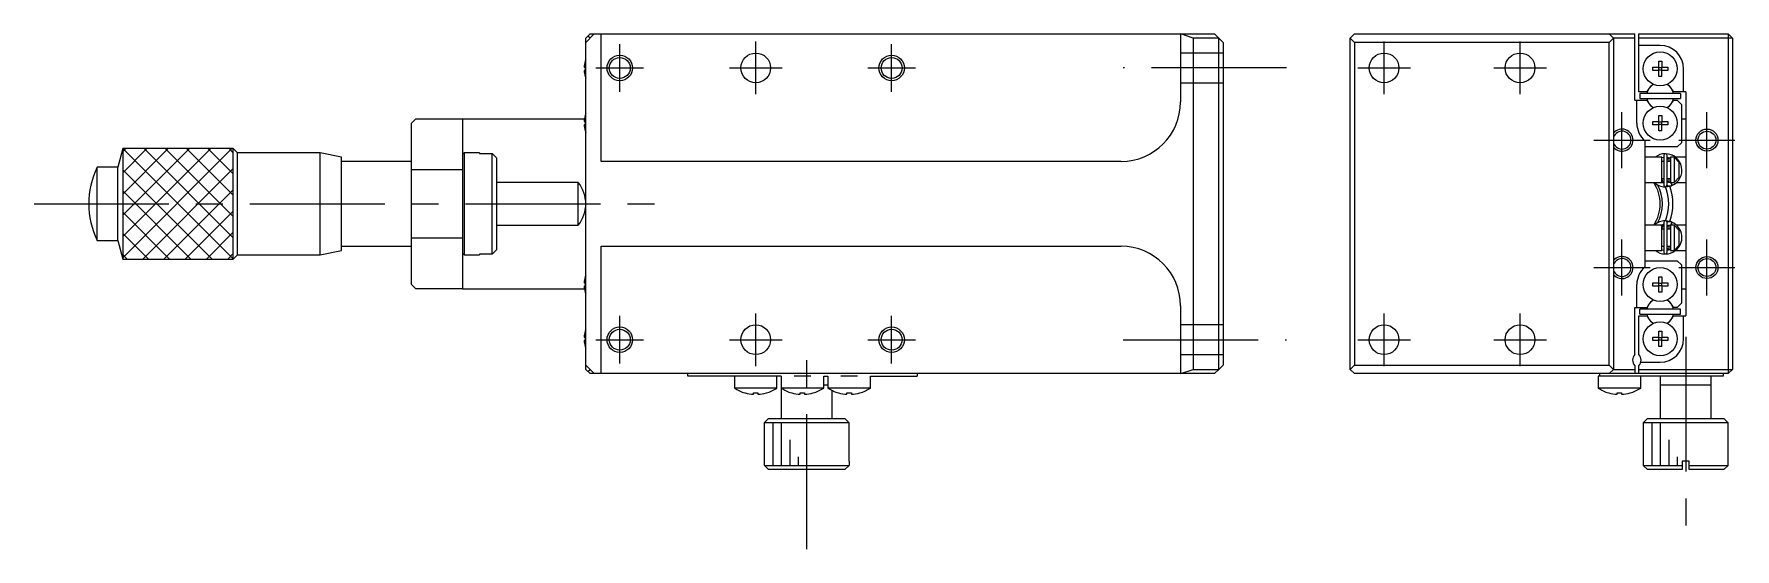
# Model space of a CAD drawing. Extents: x 0 to 401, y -8 to 367.
# Drawn here: x 200.5 to 400.7, y 149.5 to 210.2 of the extents above; entities that cross this region are included whole.
import ezdxf

# ---------------------------------------------------------------- set-up
doc = ezdxf.new("R2010")
doc.units = 0
doc.header["$LTSCALE"] = 0.5
doc.linetypes.add('CENTER', pattern=[50.8, 31.75, -6.35, 6.35, -6.35])
doc.linetypes.add('DASHED', pattern=[19.05, 12.7, -6.35])
for name, color, linetype in [('MSM_CENTER', 1, 'CENTER'), ('MSM_CONTINUOUS', 7, 'CONTINUOUS'), ('MSM_DASHED', 4, 'DASHED'), ('MSM_NARROW', 5, 'CONTINUOUS')]:
    doc.layers.add(name, color=color, linetype=linetype)

msp = doc.modelspace()

# ---------------------------------------------------------------- linework, layer by layer
at = {"layer": 'MSM_CENTER'}
for p, q in [((269.391997, 203.366838), (269.391997, 208.966838)), ((285.391997, 203.066838), (285.391997, 209.266838)), ((301.391997, 203.366838), (301.391997, 208.966838)), ((359.350489, 203.066838), (359.350489, 209.266838)), ((375.350489, 203.066838), (375.350489, 209.266838)), ((266.591997, 206.166838), (272.191997, 206.166838)), ((282.291997, 206.166838), (288.491997, 206.166838)), ((298.591997, 206.166838), (304.191997, 206.166838)), ((347.850489, 206.166838), (328.641993, 206.166838)), ((356.250489, 206.166838), (362.450489, 206.166838)), ((372.250489, 206.166838), (378.450489, 206.166838)), ((387.350489, 194.366838), (387.350489, 200.966838)), ((397.350489, 194.366838), (397.350489, 200.966838)), ((384.050489, 197.666838), (390.650489, 197.666838)), ((394.050489, 197.666838), (400.650489, 197.666838)), ((200.450166, 190.166838), (273.641993, 190.166838)), ((387.350489, 179.366838), (387.350489, 185.966838)), ((397.350489, 179.366838), (397.350489, 185.966838)), ((384.050489, 182.666838), (390.650489, 182.666838)), ((394.050489, 182.666838), (400.650489, 182.666838)), ((269.391997, 171.366838), (269.391997, 176.966838)), ((285.391997, 171.066838), (285.391997, 177.266838)), ((301.391997, 171.366838), (301.391997, 176.966838)), ((359.350489, 171.066838), (359.350489, 177.266838)), ((375.350489, 171.066838), (375.350489, 177.266838)), ((291.391997, 149.516838), (291.391997, 174.516838)), ((394.850489, 174.516838), (394.850489, 149.516838)), ((266.591997, 174.166838), (272.191997, 174.166838)), ((282.291997, 174.166838), (288.491997, 174.166838)), ((298.591997, 174.166838), (304.191997, 174.166838)), ((328.641993, 174.166838), (347.850489, 174.166838)), ((356.250489, 174.166838), (362.450489, 174.166838)), ((372.250489, 174.166838), (378.450489, 174.166838))]:
    msp.add_line(p, q, dxfattribs=at)
at = {"layer": 'MSM_CONTINUOUS'}
for p, q in [((265.891997, 210.166838), (265.391997, 209.666838)), ((266.391997, 210.166838), (265.391997, 209.166838)), ((265.391997, 170.666838), (265.391997, 209.666838)), ((265.891997, 209.666838), (265.641997, 209.916838)), ((265.891997, 210.166838), (339.391997, 210.166838)), ((267.190936, 195.166838), (267.190936, 210.166838)), ((335.391997, 210.166838), (335.391997, 202.166838)), ((336.891997, 209.666838), (335.439891, 210.166838)), ((336.891997, 209.666838), (336.891997, 170.666838)), ((339.891997, 209.666838), (336.891997, 209.666838)), ((339.391997, 210.166838), (339.891997, 209.666838)), ((339.891997, 170.666838), (339.891997, 209.666838)), ((339.891997, 209.666838), (340.391997, 209.166838)), ((340.391997, 209.166838), (340.391997, 171.166838)), ((355.850489, 210.166838), (355.350489, 209.666838)), ((355.350489, 209.666838), (355.850489, 209.166838)), ((355.350489, 170.666838), (355.350489, 209.666838)), ((355.850489, 210.166838), (388.850489, 210.166838)), ((385.850489, 209.166838), (355.850489, 209.166838)), ((355.850489, 209.166838), (355.850489, 171.166838)), ((386.350489, 209.666838), (385.850489, 210.166838)), ((385.850489, 209.166838), (386.350489, 209.666838)), ((385.850489, 171.166838), (385.850489, 209.166838)), ((388.850489, 209.666838), (386.350489, 209.666838)), ((386.350489, 209.666838), (386.350489, 170.666838)), ((388.850489, 202.366838), (388.850489, 210.166838)), ((389.350489, 210.166838), (399.850489, 210.166838)), ((389.350489, 203.366838), (389.350489, 210.166838)), ((400.350489, 209.666838), (389.350489, 209.666838)), ((391.850489, 208.816838), (389.350489, 208.816838)), ((399.850489, 210.166838), (399.850489, 170.166838)), ((399.850489, 210.166838), (400.350489, 209.666838)), ((400.350489, 209.666838), (400.350489, 170.666838)), ((265.202138, 206.246838), (265.322475, 206.246838)), ((265.317853, 206.955454), (265.322475, 206.9532)), ((265.322475, 206.246838), (265.322475, 205.886838)), ((390.964128, 206.246838), (391.670489, 206.246838)), ((390.964128, 205.886838), (390.964128, 206.246838)), ((391.670489, 206.9532), (392.030489, 206.9532)), ((391.670489, 206.246838), (391.670489, 206.9532)), ((391.680862, 206.236466), (391.670489, 206.246838)), ((391.680862, 205.897211), (391.680862, 206.236466)), ((391.680862, 206.236466), (392.020117, 206.236466)), ((392.020117, 206.236466), (392.030489, 206.246838)), ((392.020117, 206.236466), (392.020117, 205.897211)), ((392.030489, 206.9532), (392.030489, 206.246838)), ((392.030489, 206.246838), (392.736851, 206.246838)), ((392.736851, 206.246838), (392.736851, 205.886838)), ((265.322475, 205.886838), (265.202138, 205.886838)), ((265.322475, 205.180477), (265.317853, 205.178222)), ((391.670489, 205.886838), (390.964128, 205.886838)), ((391.680862, 205.897211), (391.670489, 205.886838)), ((391.670489, 205.180477), (391.670489, 205.886838)), ((392.030489, 205.180477), (391.670489, 205.180477)), ((392.020117, 205.897211), (391.680862, 205.897211)), ((392.020117, 205.897211), (392.030489, 205.886838)), ((392.736851, 205.886838), (392.030489, 205.886838)), ((392.030489, 205.180477), (392.030489, 205.886838)), ((394.600489, 203.366838), (394.600489, 206.066838)), ((388.850489, 202.366838), (390.299684, 202.366838)), ((389.100489, 199.666838), (389.100489, 202.366838)), ((390.299684, 203.366838), (389.350489, 203.366838)), ((394.250489, 203.166838), (389.450489, 203.166838)), ((389.450489, 203.166838), (389.450489, 202.566838)), ((389.450489, 202.566838), (394.250489, 202.566838)), ((390.299684, 203.366838), (390.44985, 203.626934)), ((390.44985, 202.106743), (390.299684, 202.366838)), ((393.251129, 203.626934), (393.401295, 203.366838)), ((393.401295, 202.366838), (393.251129, 202.106743)), ((394.850489, 203.366838), (393.401295, 203.366838)), ((393.401295, 202.366838), (393.850489, 202.366838)), ((394.350489, 201.866838), (393.850489, 202.366838)), ((394.250489, 203.166838), (394.250489, 202.566838)), ((394.850489, 203.366838), (394.850489, 176.966838)), ((265.317853, 200.555454), (265.322475, 200.5532)), ((391.670489, 200.5532), (392.030489, 200.5532)), ((391.670489, 199.846838), (391.670489, 200.5532)), ((392.030489, 200.5532), (392.030489, 199.846838)), ((394.350489, 201.866838), (394.350489, 197.366838)), ((245.391997, 200.166838), (244.891997, 199.666838)), ((244.891997, 180.666838), (244.891997, 199.666838)), ((245.391997, 200.166838), (265.23643, 200.166838)), ((250.891997, 200.166838), (250.891997, 180.166836)), ((265.202138, 199.846838), (265.322475, 199.846838)), ((265.322475, 199.486838), (265.202138, 199.486838)), ((265.322475, 198.780477), (265.317853, 198.778222)), ((265.322475, 199.846838), (265.322475, 199.486838)), ((390.964128, 199.846838), (391.670489, 199.846838)), ((390.964128, 199.486838), (390.964128, 199.846838)), ((391.670489, 199.486838), (390.964128, 199.486838)), ((391.680862, 199.836466), (391.670489, 199.846838)), ((391.680862, 199.497211), (391.670489, 199.486838)), ((391.670489, 198.780477), (391.670489, 199.486838)), ((392.030489, 198.780477), (391.670489, 198.780477)), ((391.680862, 199.497211), (391.680862, 199.836466)), ((391.680862, 199.836466), (392.020117, 199.836466)), ((392.020117, 199.497211), (391.680862, 199.497211)), ((392.020117, 199.836466), (392.030489, 199.846838)), ((392.020117, 199.836466), (392.020117, 199.497211)), ((392.020117, 199.497211), (392.030489, 199.486838)), ((392.030489, 199.846838), (392.736851, 199.846838)), ((392.736851, 199.486838), (392.030489, 199.486838)), ((392.030489, 198.780477), (392.030489, 199.486838)), ((392.736851, 199.846838), (392.736851, 199.486838)), ((394.350489, 200.166838), (394.850489, 200.166838)), ((210.89199, 196.666837), (210.302502, 194.466838)), ((223.891991, 196.666837), (210.89199, 196.666837)), ((210.89199, 196.666837), (210.89199, 183.666839)), ((224.391993, 196.166834), (223.891991, 196.666837)), ((223.891991, 183.666839), (223.891991, 196.666837)), ((390.050489, 197.587776), (390.050489, 182.745901)), ((393.850489, 196.866838), (390.050489, 196.866838)), ((393.850489, 196.866838), (394.350489, 197.366838)), ((207.891991, 185.866838), (207.891991, 194.466838)), ((210.302502, 194.466838), (207.891991, 194.466838)), ((210.302502, 185.866838), (210.302502, 194.466838)), ((224.391993, 184.166842), (224.391993, 196.166834)), ((234.141998, 196.166834), (224.391993, 196.166834)), ((234.141998, 184.166842), (234.141998, 196.166834)), ((236.641997, 195.666835), (234.141998, 196.166834)), ((236.641997, 184.666841), (236.641997, 195.666835)), ((244.891997, 195.166838), (236.641997, 195.166838)), ((251.091997, 196.166838), (250.891997, 195.966838)), ((252.891997, 196.166838), (251.091997, 196.166838)), ((251.091997, 196.166838), (251.091997, 184.166838)), ((252.891997, 196.166838), (252.891997, 196.082918)), ((252.891997, 196.082918), (254.391997, 196.082918)), ((254.391997, 184.250759), (254.391997, 196.082918)), ((254.391997, 196.082918), (254.891997, 195.575165)), ((254.891997, 195.575165), (254.891997, 184.758512)), ((328.391997, 195.166838), (267.190936, 195.166838)), ((392.050489, 195.666838), (390.050489, 195.666838)), ((392.050399, 195.616612), (392.256967, 195.657815)), ((392.050489, 192.666838), (392.050489, 195.666838)), ((392.256971, 195.166838), (392.050489, 195.166838)), ((392.256971, 195.869917), (392.256971, 192.369917)), ((392.656971, 192.369917), (392.656971, 195.869917)), ((392.656971, 195.269029), (392.657298, 195.282984)), ((393.050489, 195.166838), (392.656971, 195.166838)), ((392.657063, 195.658119), (393.05067, 195.552623)), ((392.657298, 195.282984), (392.658332, 195.297679)), ((392.658332, 195.297679), (392.660072, 195.312305)), ((392.660072, 195.312305), (392.662513, 195.326828)), ((392.662513, 195.326828), (392.66565, 195.341215)), ((392.66565, 195.341215), (392.669476, 195.355431)), ((392.669476, 195.355431), (392.673983, 195.369445)), ((392.673983, 195.369445), (392.679162, 195.383224)), ((392.679162, 195.383224), (392.685001, 195.396734)), ((392.685001, 195.396734), (392.691489, 195.409945)), ((392.691489, 195.409945), (392.698611, 195.422824)), ((392.698611, 195.422824), (392.706353, 195.435341)), ((392.706353, 195.435341), (392.714697, 195.447466)), ((392.714697, 195.447466), (392.723627, 195.459167)), ((392.723627, 195.459167), (392.733122, 195.470417)), ((392.733122, 195.470417), (392.743162, 195.481187)), ((392.743162, 195.481187), (392.753725, 195.491449)), ((392.753725, 195.491449), (392.764788, 195.501176)), ((392.764788, 195.501176), (392.776324, 195.510343)), ((392.776324, 195.510343), (392.788309, 195.518924)), ((392.788309, 195.518924), (392.800713, 195.526897)), ((392.800713, 195.526897), (392.813507, 195.534238)), ((392.813507, 195.534238), (392.826662, 195.540927)), ((392.826662, 195.540927), (392.840144, 195.546944)), ((392.840144, 195.546944), (392.853921, 195.552271)), ((392.850489, 195.551416), (392.850489, 195.166838)), ((392.853921, 195.552271), (392.867958, 195.556892)), ((392.867958, 195.556892), (392.882218, 195.560792)), ((392.882218, 195.560792), (392.896666, 195.563959)), ((392.896666, 195.563959), (392.911264, 195.566382)), ((392.911264, 195.566382), (392.925972, 195.568053)), ((392.925972, 195.568053), (392.940753, 195.568966)), ((392.940753, 195.568966), (392.955565, 195.569118)), ((392.955565, 195.569118), (392.970369, 195.568506)), ((392.970369, 195.568506), (392.985126, 195.567133)), ((392.985126, 195.567133), (392.999794, 195.565002)), ((392.999794, 195.565002), (393.014335, 195.562119)), ((393.014335, 195.562119), (393.028709, 195.558492)), ((393.028709, 195.558492), (393.042878, 195.554133)), ((393.042878, 195.554133), (393.056804, 195.549053)), ((393.050489, 195.666838), (393.050489, 192.666838)), ((393.550489, 195.666838), (393.050489, 195.666838)), ((393.056804, 195.549053), (393.063994, 195.546109)), ((393.220547, 195.9142), (393.16265, 195.935816)), ((393.226307, 195.910172), (393.229093, 195.909261)), ((393.550489, 192.666838), (393.550489, 195.666838)), ((393.550489, 195.612522), (394.050489, 195.083354)), ((394.850489, 195.666838), (393.641814, 195.666838)), ((394.050489, 195.083354), (394.050489, 193.250323)), ((250.891997, 194.166838), (244.891997, 194.166838)), ((264.514488, 192.666834), (254.891997, 192.666834)), ((264.514488, 187.666842), (264.514488, 192.666834)), ((390.050489, 192.666838), (392.050489, 192.666838)), ((392.027282, 192.629755), (391.916231, 192.666399)), ((392.256949, 192.581733), (392.027282, 192.629755)), ((392.050489, 193.166838), (392.256971, 193.166838)), ((392.482463, 192.171394), (393.166454, 192.304937)), ((392.654326, 192.337935), (392.666397, 192.332315)), ((392.656971, 193.166838), (393.050489, 193.166838)), ((392.657021, 192.96548), (392.656971, 192.970804)), ((392.657641, 192.950758), (392.657021, 192.96548)), ((392.658968, 192.93608), (392.657641, 192.950758)), ((392.661001, 192.921481), (392.658968, 192.93608)), ((392.663736, 192.906993), (392.661001, 192.921481)), ((392.667166, 192.892651), (392.663736, 192.906993)), ((392.666397, 192.332315), (392.698176, 192.31884)), ((392.671287, 192.878489), (392.667166, 192.892651)), ((392.676089, 192.864539), (392.671287, 192.878489)), ((392.681562, 192.850836), (392.676089, 192.864539)), ((392.687697, 192.837412), (392.681562, 192.850836)), ((392.694479, 192.824299), (392.687697, 192.837412)), ((392.701896, 192.811529), (392.694479, 192.824299)), ((392.698176, 192.31884), (392.730571, 192.306976)), ((392.709932, 192.799135), (392.701896, 192.811529)), ((392.718568, 192.787148), (392.709932, 192.799135)), ((392.727788, 192.775597), (392.718568, 192.787148)), ((392.73757, 192.764513), (392.727788, 192.775597)), ((392.730571, 192.306976), (392.763502, 192.29675)), ((392.747893, 192.753924), (392.73757, 192.764513)), ((392.758734, 192.74386), (392.747893, 192.753924)), ((392.770067, 192.734346), (392.758734, 192.74386)), ((392.763502, 192.29675), (392.796889, 192.288188)), ((392.781866, 192.725409), (392.770067, 192.734346)), ((392.794102, 192.717075), (392.781866, 192.725409)), ((392.806748, 192.709367), (392.794102, 192.717075)), ((392.796889, 192.288188), (392.830648, 192.281309)), ((392.81977, 192.702306), (392.806748, 192.709367)), ((392.833137, 192.695914), (392.81977, 192.702306)), ((392.830648, 192.281309), (392.864698, 192.276129)), ((392.846814, 192.690209), (392.833137, 192.695914)), ((392.860767, 192.685209), (392.846814, 192.690209)), ((392.850489, 193.166838), (392.850489, 192.688512)), ((392.874959, 192.680928), (392.860767, 192.685209)), ((392.864698, 192.276129), (392.898956, 192.272661)), ((392.889353, 192.67738), (392.874959, 192.680928)), ((392.903909, 192.674576), (392.889353, 192.67738)), ((392.898956, 192.272661), (392.933337, 192.27091)), ((392.918591, 192.672523), (392.903909, 192.674576)), ((392.933356, 192.671229), (392.918591, 192.672523)), ((392.933337, 192.27091), (392.967758, 192.270883)), ((392.948167, 192.670696), (392.933356, 192.671229)), ((392.962981, 192.670926), (392.948167, 192.670696)), ((392.977761, 192.671919), (392.962981, 192.670926)), ((392.967758, 192.270883), (393.002135, 192.272577)), ((392.992465, 192.67367), (392.977761, 192.671919)), ((393.007054, 192.676173), (392.992465, 192.67367)), ((393.002135, 192.272577), (393.036384, 192.275989)), ((393.02149, 192.679421), (393.007054, 192.676173)), ((393.035734, 192.683403), (393.02149, 192.679421)), ((393.04975, 192.688106), (393.035734, 192.683403)), ((393.036384, 192.275989), (393.070423, 192.281111)), ((393.063994, 192.693725), (393.04975, 192.688106)), ((393.050489, 192.666838), (393.550489, 192.666838)), ((393.07972, 192.699244), (393.064281, 192.692573)), ((393.070423, 192.281111), (393.104167, 192.28793)), ((393.093693, 192.666838), (393.099419, 192.658297)), ((393.099419, 192.658297), (393.10544, 192.648731)), ((393.161201, 192.564368), (393.104017, 192.666897)), ((393.104167, 192.28793), (393.137536, 192.296429)), ((393.10544, 192.648731), (393.111714, 192.638207)), ((393.111714, 192.638207), (393.118199, 192.626798)), ((393.118199, 192.626798), (393.12485, 192.614581)), ((393.12485, 192.614581), (393.131621, 192.601642)), ((393.131621, 192.601642), (393.138466, 192.588069)), ((393.137536, 192.296429), (393.170447, 192.306588)), ((393.138466, 192.588069), (393.145336, 192.573956)), ((393.145336, 192.573956), (393.152186, 192.5594)), ((393.152186, 192.5594), (393.158967, 192.544502)), ((393.158967, 192.544502), (393.165633, 192.529363)), ((393.229356, 192.330632), (393.161201, 192.564368)), ((393.165633, 192.529363), (393.172138, 192.514089)), ((393.170447, 192.306588), (393.20282, 192.318383)), ((393.172138, 192.514089), (393.178437, 192.498784)), ((393.178437, 192.498784), (393.184487, 192.483555)), ((393.184487, 192.483555), (393.190246, 192.468505)), ((393.190246, 192.468505), (393.195675, 192.45374)), ((393.195675, 192.45374), (393.200736, 192.439359)), ((393.200736, 192.439359), (393.205393, 192.425464)), ((393.20282, 192.318383), (393.220547, 192.325633)), ((393.205393, 192.425464), (393.209616, 192.412148)), ((393.209616, 192.412148), (393.213375, 192.399505)), ((393.213375, 192.399505), (393.216644, 192.38762)), ((393.216644, 192.38762), (393.2194, 192.376577)), ((393.2194, 192.376577), (393.221625, 192.366451)), ((393.221303, 192.326049), (393.220547, 192.325633)), ((393.223147, 192.328219), (393.221303, 192.326049)), ((393.221625, 192.366451), (393.223303, 192.357312)), ((393.224374, 192.331773), (393.223147, 192.328219)), ((393.223303, 192.357312), (393.224423, 192.349222)), ((393.22496, 192.336409), (393.224374, 192.331773)), ((393.224423, 192.349222), (393.224977, 192.342239)), ((393.224977, 192.342239), (393.22496, 192.336409)), ((394.050489, 193.250323), (393.550489, 192.721155)), ((393.754345, 192.666838), (393.754465, 192.666838)), ((393.755462, 192.666838), (394.850489, 192.666838)), ((254.891997, 187.666842), (264.514488, 187.666842)), ((392.050489, 187.666838), (390.050489, 187.666838)), ((391.915679, 187.667072), (392.022198, 187.702443)), ((392.022198, 187.702443), (392.25692, 187.75194)), ((392.050489, 184.666838), (392.050489, 187.666838)), ((392.256971, 187.166838), (392.050489, 187.166838)), ((392.256971, 187.96376), (392.256971, 184.46376)), ((393.167543, 188.028316), (392.481282, 188.162299)), ((392.685688, 188.009765), (392.654374, 187.995766)), ((392.656971, 184.46376), (392.656971, 187.96376)), ((392.656971, 187.362873), (392.657298, 187.376828)), ((393.050489, 187.166838), (392.656971, 187.166838)), ((392.657298, 187.376828), (392.658332, 187.391522)), ((392.658332, 187.391522), (392.660072, 187.406149)), ((392.660072, 187.406149), (392.662513, 187.420672)), ((392.662513, 187.420672), (392.66565, 187.435058)), ((392.66565, 187.435058), (392.669476, 187.449275)), ((392.669476, 187.449275), (392.673983, 187.463289)), ((392.673983, 187.463289), (392.679162, 187.477068)), ((392.679162, 187.477068), (392.685001, 187.490578)), ((392.685001, 187.490578), (392.691489, 187.503789)), ((392.717824, 188.022251), (392.685688, 188.009765)), ((392.691489, 187.503789), (392.698611, 187.516668)), ((392.698611, 187.516668), (392.706353, 187.529185)), ((392.706353, 187.529185), (392.714697, 187.541309)), ((392.714697, 187.541309), (392.723627, 187.553011)), ((392.750529, 188.033113), (392.717824, 188.022251)), ((392.723627, 187.553011), (392.733122, 187.564261)), ((392.733122, 187.564261), (392.743162, 187.575031)), ((392.743162, 187.575031), (392.753725, 187.585292)), ((392.783723, 188.042324), (392.750529, 188.033113)), ((392.753725, 187.585292), (392.764788, 187.59502)), ((392.764788, 187.59502), (392.776324, 187.604186)), ((392.776324, 187.604186), (392.788309, 187.612768)), ((392.817326, 188.049863), (392.783723, 188.042324)), ((392.788309, 187.612768), (392.800713, 187.620741)), ((392.800713, 187.620741), (392.813507, 187.628082)), ((392.813507, 187.628082), (392.826662, 187.634771)), ((392.851255, 188.055711), (392.817326, 188.049863)), ((392.826662, 187.634771), (392.840144, 187.640788)), ((392.840144, 187.640788), (392.853921, 187.646115)), ((392.850489, 187.645168), (392.850489, 187.166838)), ((392.885429, 188.059853), (392.851255, 188.055711)), ((392.853921, 187.646115), (392.867958, 187.650736)), ((392.867958, 187.650736), (392.882218, 187.654636)), ((392.882218, 187.654636), (392.896666, 187.657803)), ((392.919763, 188.062282), (392.885429, 188.059853)), ((392.896666, 187.657803), (392.911264, 187.660226)), ((392.911264, 187.660226), (392.925972, 187.661897)), ((392.954174, 188.062989), (392.919763, 188.062282)), ((392.925972, 187.661897), (392.940753, 187.66281)), ((392.940753, 187.66281), (392.955565, 187.662961)), ((392.988579, 188.061974), (392.954174, 188.062989)), ((392.955565, 187.662961), (392.970369, 187.66235)), ((392.970369, 187.66235), (392.985126, 187.660977)), ((392.985126, 187.660977), (392.999794, 187.658846)), ((393.022893, 188.059238), (392.988579, 188.061974)), ((392.999794, 187.658846), (393.014335, 187.655963)), ((393.014335, 187.655963), (393.028709, 187.652336)), ((393.057033, 188.054788), (393.022893, 188.059238)), ((393.028709, 187.652336), (393.042878, 187.647976)), ((393.042878, 187.647976), (393.056804, 187.642897)), ((393.050489, 187.666838), (393.050489, 184.666838)), ((393.550489, 187.666838), (393.050489, 187.666838)), ((393.056804, 187.642897), (393.063994, 187.639952)), ((393.090916, 188.048634), (393.057033, 188.054788)), ((393.066514, 187.640119), (393.08696, 187.631225)), ((393.124459, 188.040791), (393.090916, 188.048634)), ((393.093693, 187.666838), (393.099419, 187.67538)), ((393.099419, 187.67538), (393.10544, 187.684946)), ((393.161201, 187.769309), (393.104017, 187.66678)), ((393.10544, 187.684946), (393.111714, 187.69547)), ((393.111714, 187.69547), (393.118199, 187.706879)), ((393.118199, 187.706879), (393.12485, 187.719095)), ((393.15758, 188.031276), (393.124459, 188.040791)), ((393.12485, 187.719095), (393.131621, 187.732035)), ((393.131621, 187.732035), (393.138466, 187.745608)), ((393.138466, 187.745608), (393.145336, 187.759721)), ((393.145336, 187.759721), (393.152186, 187.774277)), ((393.152186, 187.774277), (393.158967, 187.789175)), ((393.190195, 188.020112), (393.15758, 188.031276)), ((393.158967, 187.789175), (393.165633, 187.804314)), ((393.229356, 188.003045), (393.161201, 187.769309)), ((393.165633, 187.804314), (393.172138, 187.819588)), ((393.172138, 187.819588), (393.178437, 187.834893)), ((393.178437, 187.834893), (393.184487, 187.850122)), ((393.184487, 187.850122), (393.190246, 187.865171)), ((393.220547, 188.008044), (393.190195, 188.020112)), ((393.190246, 187.865171), (393.195675, 187.879937)), ((393.195675, 187.879937), (393.200736, 187.894318)), ((393.200736, 187.894318), (393.205393, 187.908213)), ((393.205393, 187.908213), (393.209616, 187.921529)), ((393.209616, 187.921529), (393.213375, 187.934172)), ((393.213375, 187.934172), (393.216644, 187.946057)), ((393.216644, 187.946057), (393.2194, 187.9571)), ((393.2194, 187.9571), (393.221625, 187.967226)), ((393.229939, 188.0027), (393.220509, 188.006736)), ((393.221303, 188.007628), (393.220547, 188.008044)), ((393.223147, 188.005458), (393.221303, 188.007628)), ((393.221625, 187.967226), (393.223303, 187.976365)), ((393.224374, 188.001904), (393.223147, 188.005458)), ((393.223303, 187.976365), (393.224423, 187.984455)), ((393.22496, 187.997268), (393.224374, 188.001904)), ((393.224423, 187.984455), (393.224977, 187.991438)), ((393.224977, 187.991438), (393.22496, 187.997268)), ((393.550489, 184.666838), (393.550489, 187.666838)), ((393.550489, 187.612522), (394.050489, 187.083354)), ((393.754415, 187.666838), (393.754288, 187.666838)), ((394.850489, 187.666838), (393.755324, 187.666838)), ((394.050489, 187.083354), (394.050489, 185.250323)), ((207.891991, 185.866838), (210.302502, 185.866838)), ((210.302502, 185.866838), (210.89199, 183.666839)), ((234.141998, 184.166842), (236.641997, 184.666841)), ((236.641997, 185.166838), (244.891997, 185.166838)), ((244.891997, 186.166838), (250.891997, 186.166838)), ((250.891997, 184.366838), (251.091997, 184.166838)), ((254.391997, 184.250759), (252.891997, 184.250759)), ((252.891997, 184.250759), (252.891997, 184.166838)), ((254.891997, 184.758512), (254.391997, 184.250759)), ((267.190936, 185.166838), (328.391997, 185.166838)), ((267.190936, 170.166838), (267.190936, 185.166838)), ((390.050489, 184.666838), (392.050489, 184.666838)), ((392.256917, 184.675868), (392.05037, 184.717072)), ((392.050489, 185.166838), (392.256971, 185.166838)), ((392.656971, 185.166838), (393.050489, 185.166838)), ((392.657021, 185.059324), (392.656971, 185.064647)), ((392.657641, 185.044602), (392.657021, 185.059324)), ((393.050603, 184.781027), (392.657031, 184.675554)), ((392.658968, 185.029924), (392.657641, 185.044602)), ((392.661001, 185.015324), (392.658968, 185.029924)), ((392.663736, 185.000837), (392.661001, 185.015324)), ((392.667166, 184.986495), (392.663736, 185.000837)), ((392.671287, 184.972333), (392.667166, 184.986495)), ((392.676089, 184.958383), (392.671287, 184.972333)), ((392.681562, 184.94468), (392.676089, 184.958383)), ((392.687697, 184.931255), (392.681562, 184.94468)), ((392.694479, 184.918142), (392.687697, 184.931255)), ((392.701896, 184.905373), (392.694479, 184.918142)), ((392.709932, 184.892979), (392.701896, 184.905373)), ((392.718568, 184.880991), (392.709932, 184.892979)), ((392.727788, 184.869441), (392.718568, 184.880991)), ((392.73757, 184.858356), (392.727788, 184.869441)), ((392.747893, 184.847768), (392.73757, 184.858356)), ((392.758734, 184.837703), (392.747893, 184.847768)), ((392.770067, 184.82819), (392.758734, 184.837703)), ((392.781866, 184.819253), (392.770067, 184.82819)), ((392.794102, 184.810919), (392.781866, 184.819253)), ((392.806748, 184.80321), (392.794102, 184.810919)), ((392.81977, 184.79615), (392.806748, 184.80321)), ((392.833137, 184.789757), (392.81977, 184.79615)), ((392.846814, 184.784053), (392.833137, 184.789757)), ((392.860767, 184.779053), (392.846814, 184.784053)), ((392.850489, 185.166838), (392.850489, 184.782264)), ((392.874959, 184.774772), (392.860767, 184.779053)), ((392.889353, 184.771224), (392.874959, 184.774772)), ((392.903909, 184.768419), (392.889353, 184.771224)), ((392.918591, 184.766367), (392.903909, 184.768419)), ((392.933356, 184.765072), (392.918591, 184.766367)), ((392.948167, 184.76454), (392.933356, 184.765072)), ((392.962981, 184.76477), (392.948167, 184.76454)), ((392.977761, 184.765763), (392.962981, 184.76477)), ((392.992465, 184.767514), (392.977761, 184.765763)), ((393.007054, 184.770017), (392.992465, 184.767514)), ((393.02149, 184.773265), (393.007054, 184.770017)), ((393.035734, 184.777247), (393.02149, 184.773265)), ((393.04975, 184.78195), (393.035734, 184.777247)), ((393.063994, 184.787568), (393.04975, 184.78195)), ((393.050489, 184.666838), (393.550489, 184.666838)), ((393.165383, 184.398751), (393.220547, 184.419477)), ((393.22466, 184.423832), (393.229093, 184.424415)), ((394.050489, 185.250323), (393.550489, 184.721155)), ((393.640824, 184.666838), (393.641183, 184.666838)), ((393.64123, 184.666838), (393.641356, 184.666838)), ((393.642134, 184.666838), (394.850489, 184.666838)), ((210.89199, 183.666839), (223.891991, 183.666839)), ((223.891991, 183.666839), (224.391993, 184.166842)), ((224.391993, 184.166842), (234.141998, 184.166842)), ((251.091997, 184.166838), (252.891997, 184.166838)), ((390.050489, 183.466838), (393.850489, 183.466838)), ((394.350489, 182.966838), (393.850489, 183.466838)), ((394.350489, 182.966838), (394.350489, 178.466838)), ((244.891997, 180.666838), (245.391997, 180.166838)), ((265.202138, 180.846838), (265.322475, 180.846838)), ((265.322475, 180.486838), (265.202138, 180.486838)), ((265.317853, 181.555454), (265.322475, 181.5532)), ((265.322475, 180.846838), (265.322475, 180.486838)), ((389.100489, 177.966838), (389.100489, 180.666838)), ((390.964128, 180.846838), (391.670489, 180.846838)), ((390.964128, 180.486838), (390.964128, 180.846838)), ((391.670489, 180.486838), (390.964128, 180.486838)), ((391.670489, 181.5532), (392.030489, 181.5532)), ((391.670489, 180.846838), (391.670489, 181.5532)), ((391.680862, 180.836466), (391.670489, 180.846838)), ((391.680862, 180.497211), (391.670489, 180.486838)), ((391.670489, 179.780477), (391.670489, 180.486838)), ((391.680862, 180.497211), (391.680862, 180.836466)), ((391.680862, 180.836466), (392.020117, 180.836466)), ((392.020117, 180.497211), (391.680862, 180.497211)), ((392.020117, 180.836466), (392.030489, 180.846838)), ((392.020117, 180.836466), (392.020117, 180.497211)), ((392.020117, 180.497211), (392.030489, 180.486838)), ((392.030489, 181.5532), (392.030489, 180.846838)), ((392.030489, 180.846838), (392.736851, 180.846838)), ((392.030489, 180.486838), (392.030489, 179.780477)), ((392.736851, 180.486838), (392.030489, 180.486838)), ((392.736851, 180.846838), (392.736851, 180.486838)), ((250.891997, 180.166836), (245.391997, 180.166838)), ((250.891997, 180.166836), (265.236431, 180.166836)), ((265.322475, 179.780477), (265.317853, 179.778222)), ((390.44985, 178.226934), (390.299684, 177.966838)), ((392.030489, 179.780477), (391.670489, 179.780477)), ((393.401295, 177.966838), (393.251129, 178.226934)), ((393.850489, 177.966838), (394.350489, 178.466838)), ((394.350489, 180.166836), (394.850489, 180.166836)), ((335.391997, 178.166838), (335.391997, 170.166838)), ((388.850489, 177.966838), (390.299684, 177.966838)), ((388.850489, 172.428276), (388.850489, 177.966838)), ((389.350489, 172.428276), (389.350489, 176.966838)), ((389.350489, 176.966838), (390.299684, 176.966838)), ((394.250489, 177.766838), (389.450489, 177.766838)), ((389.450489, 177.166838), (389.450489, 177.766838)), ((389.450489, 177.166838), (394.250489, 177.166838)), ((390.299684, 176.966838), (390.44985, 176.706743)), ((393.251129, 176.706743), (393.401295, 176.966838)), ((393.850489, 177.966838), (393.401295, 177.966838)), ((393.401295, 176.966838), (394.850489, 176.966838)), ((394.250489, 177.166838), (394.250489, 177.766838)), ((394.600489, 174.266838), (394.600489, 176.966838)), ((265.202138, 174.446838), (265.322475, 174.446838)), ((265.317853, 175.155454), (265.322475, 175.1532)), ((265.322475, 174.446838), (265.322475, 174.086838)), ((390.964128, 174.446838), (391.670489, 174.446838)), ((390.964128, 174.086838), (390.964128, 174.446838)), ((391.670489, 175.1532), (392.030489, 175.1532)), ((391.670489, 174.446838), (391.670489, 175.1532)), ((391.680862, 174.436466), (391.670489, 174.446838)), ((391.680862, 174.097211), (391.680862, 174.436466)), ((391.680862, 174.436466), (392.020117, 174.436466)), ((392.020117, 174.436466), (392.030489, 174.446838)), ((392.020117, 174.436466), (392.020117, 174.097211)), ((392.030489, 175.1532), (392.030489, 174.446838)), ((392.030489, 174.446838), (392.736851, 174.446838)), ((392.736851, 174.446838), (392.736851, 174.086838)), ((265.322475, 174.086838), (265.202138, 174.086838)), ((265.322475, 173.380477), (265.317853, 173.378222)), ((391.670489, 174.086838), (390.964128, 174.086838)), ((391.680862, 174.097211), (391.670489, 174.086838)), ((391.670489, 173.380477), (391.670489, 174.086838)), ((392.030489, 173.380477), (391.670489, 173.380477)), ((392.020117, 174.097211), (391.680862, 174.097211)), ((392.020117, 174.097211), (392.030489, 174.086838)), ((392.736851, 174.086838), (392.030489, 174.086838)), ((392.030489, 173.380477), (392.030489, 174.086838)), ((265.391997, 171.166838), (266.391997, 170.166838)), ((265.391997, 170.666838), (265.891997, 170.166838)), ((265.641997, 170.416838), (265.891997, 170.666838)), ((335.439891, 170.166838), (336.891997, 170.666838)), ((336.891997, 170.666838), (339.891997, 170.666838)), ((339.891997, 170.666838), (339.391997, 170.166838)), ((340.391997, 171.166838), (339.891997, 170.666838)), ((355.850489, 171.166838), (355.350489, 170.666838)), ((355.350489, 170.666838), (355.850489, 170.166838)), ((355.850489, 171.166838), (385.850489, 171.166838)), ((386.350489, 170.666838), (385.850489, 171.166838)), ((385.850489, 170.166838), (386.350489, 170.666838)), ((386.350489, 170.666838), (388.850489, 170.666838)), ((388.850489, 171.105401), (388.850489, 170.166838)), ((389.350489, 170.166838), (389.350489, 171.105401)), ((389.350489, 170.666838), (400.350489, 170.666838)), ((389.568735, 171.516838), (391.850489, 171.516838)), ((399.850489, 170.166838), (400.350489, 170.666838)), ((339.391997, 170.166838), (265.891997, 170.166838)), ((277.391997, 169.866838), (277.391997, 170.166838)), ((288.391997, 169.866838), (277.391997, 169.866838)), ((282.891997, 169.866838), (282.891997, 168.475181)), ((287.891997, 168.475181), (282.891997, 168.475181)), ((287.891997, 168.475181), (287.891997, 169.866838)), ((288.391997, 169.866838), (288.391997, 164.866838)), ((293.391997, 168.475181), (288.391997, 168.475181)), ((291.871793, 169.866838), (289.912201, 169.866838)), ((293.391997, 168.475181), (293.391997, 169.866838)), ((293.391997, 169.866838), (293.891997, 169.866838)), ((293.391997, 168.866838), (293.891997, 168.866838)), ((293.891997, 169.866838), (293.891997, 168.475181)), ((298.891997, 168.475181), (293.891997, 168.475181)), ((294.391997, 164.866838), (294.391997, 168.18571)), ((297.371793, 169.866838), (295.412201, 169.866838)), ((298.891997, 168.475181), (298.891997, 169.866838)), ((298.891997, 169.866838), (304.391997, 169.866838)), ((304.391997, 170.166838), (304.391997, 169.866838)), ((399.850489, 170.166838), (355.850489, 170.166838)), ((399.250489, 169.866838), (384.550489, 169.866838)), ((384.550489, 169.866838), (384.550489, 168.475181)), ((389.550489, 168.475181), (384.550489, 168.475181)), ((384.750489, 169.866838), (384.750489, 170.166838)), ((389.550489, 168.475181), (389.550489, 169.866838)), ((391.850489, 169.866838), (391.850489, 164.866838)), ((391.850489, 168.866838), (397.850489, 168.866838)), ((397.850489, 164.866838), (397.850489, 169.866838)), ((399.250489, 170.166838), (399.250489, 169.866838)), ((284.130064, 167.897403), (284.133407, 167.904258)), ((285.131997, 167.904258), (285.651997, 167.904258)), ((285.131997, 167.731886), (285.131997, 167.904258)), ((285.651997, 167.904258), (285.651997, 167.731886)), ((286.650586, 167.904258), (286.65393, 167.897403)), ((289.630064, 167.897403), (289.633407, 167.904258)), ((290.631997, 167.904258), (291.151997, 167.904258)), ((290.631997, 167.731886), (290.631997, 167.904258)), ((291.151997, 167.904258), (291.151997, 167.731886)), ((292.150586, 167.904258), (292.15393, 167.897403)), ((295.130064, 167.897403), (295.133407, 167.904258)), ((296.131997, 167.904258), (296.651997, 167.904258)), ((296.131997, 167.731886), (296.131997, 167.904258)), ((296.651997, 167.904258), (296.651997, 167.731886)), ((297.650586, 167.904258), (297.65393, 167.897403)), ((385.788556, 167.897403), (385.7919, 167.904258)), ((386.790489, 167.904258), (387.310489, 167.904258)), ((386.790489, 167.731886), (386.790489, 167.904258)), ((387.310489, 167.904258), (387.310489, 167.731886)), ((388.309079, 167.904258), (388.312422, 167.897403)), ((286.891997, 164.866838), (286.391997, 164.366838)), ((296.391997, 164.366838), (286.391997, 164.366838)), ((286.391997, 164.366838), (286.391997, 159.866838)), ((286.891997, 164.866838), (295.891997, 164.866838)), ((296.391997, 164.366838), (295.891997, 164.866838)), ((296.391997, 159.866838), (296.391997, 164.366838)), ((390.350489, 164.866838), (389.850489, 164.366838)), ((399.850489, 164.366838), (389.850489, 164.366838)), ((389.850489, 164.366838), (389.850489, 159.366838)), ((390.350489, 164.866838), (399.350489, 164.866838)), ((399.850489, 164.366838), (399.350489, 164.866838)), ((399.850489, 159.366838), (399.850489, 164.366838)), ((286.408023, 159.866838), (286.391997, 159.866838)), ((286.408023, 159.366838), (286.408023, 159.866838)), ((286.408023, 159.366838), (296.375971, 159.366838)), ((286.90981, 158.866838), (286.408023, 159.366838)), ((295.874184, 158.866838), (286.90981, 158.866838)), ((296.375971, 159.366838), (295.874184, 158.866838)), ((296.391997, 159.866838), (296.375971, 159.866838)), ((296.375971, 159.866838), (296.375971, 159.366838)), ((389.850489, 159.366838), (394.450489, 159.366838)), ((389.850489, 159.366838), (390.350489, 158.866838)), ((394.450489, 158.866838), (390.350489, 158.866838)), ((395.250489, 159.866838), (394.450489, 159.866838)), ((394.450489, 159.866838), (394.450489, 158.866838)), ((395.250489, 158.866838), (395.250489, 159.866838)), ((395.250489, 159.366838), (399.850489, 159.366838)), ((399.350489, 158.866838), (395.250489, 158.866838)), ((399.350489, 158.866838), (399.850489, 159.366838))]:
    msp.add_line(p, q, dxfattribs=at)
for centre, radius in [((269.391997, 206.166838), 1.2295), ((285.391997, 206.166838), 1.75), ((301.391997, 206.166838), 1.2295), ((359.350489, 206.166838), 1.75), ((375.350489, 206.166838), 1.75), ((391.850489, 206.066838), 2), ((391.850489, 199.666838), 2), ((397.350489, 197.666838), 1.0565), ((391.850489, 180.666838), 2), ((397.350489, 182.666838), 1.0565), ((391.850489, 174.266838), 2), ((269.391997, 174.166838), 1.2295), ((285.391997, 174.166838), 1.75), ((301.391997, 174.166838), 1.2295), ((359.350489, 174.166838), 1.75), ((375.350489, 174.166838), 1.75)]:
    msp.add_circle(centre, radius, dxfattribs=at)
for centre, radius, start, end in [((391.850489, 206.066838), 2.75, 0, 90), ((268.391997, 206.066838), 3.194933, 163.893288, 176.770291), ((268.391997, 206.066838), 3.2, 159.635865, 163.877467), ((268.391997, 206.066838), 3.194933, 183.229709, 196.106712), ((268.391997, 206.066838), 3.2, 196.122533, 200.364135), ((391.850489, 202.866837), 1.5875, 120.433182, 169.10688895), ((391.965394, 202.751934), 1.75, 121.881533, 150), ((391.850489, 202.866837), 1.5875, 10.89309, 59.56681233), ((391.735585, 202.751934), 1.75, 30, 58.118467), ((391.850489, 202.866837), 1.5875, 190.893016, 239.56671758), ((391.850489, 202.866837), 1.5875, 300.433263, 349.10696609), ((268.391997, 199.666838), 3.194933, 163.893288, 176.770291), ((268.391997, 199.666838), 3.2, 159.635865, 163.877467), ((328.391997, 202.166838), 7, 270, 0), ((391.965394, 202.981743), 1.75, 210, 238.118467), ((391.735585, 202.981743), 1.75, 301.881533, 330), ((268.391997, 199.666838), 3.194933, 183.229709, 196.106712), ((268.391997, 199.666838), 3.2, 196.122533, 200.364135), ((387.350489, 197.666838), 1.0565, 198.8226954, 161.1773046), ((391.850489, 199.666838), 2.75, 180, 229.114807), ((216.636991, 190.166836), 9.745001, 153.816202, 206.183785), ((392.455654, 194.12475), 1.943782, 90.705552, 127.486733), ((392.456971, 195.869917), 0.2, 0, 180), ((392.456574, 194.11977), 1.948849, 293.070586, 89.197143), ((261.391992, 190.166836), 3.999997, 321.317827, 38.68219661), ((387.350489, 190.166838), 4.5, 326.251011, 33.748989), ((392.458718, 194.123851), 1.952708, 228.275844, 269.150244), ((387.350489, 190.166838), 4.75, 331.943337, 28.064565), ((387.350489, 190.166838), 5.5, 26.863245, 31.290445), ((392.456971, 192.369917), 0.2, 180, 0), ((387.350489, 190.166838), 6, 25.328568, 27.820553), ((387.350489, 190.166838), 6, 339.750696, 20.244069), ((387.350489, 190.166838), 5.5, 338.635111, 21.364889), ((392.458794, 186.209633), 1.952902, 90.843123, 131.731914), ((387.350489, 190.166838), 5.5, 328.709555, 333.136755), ((392.456971, 187.96376), 0.2, 0, 180), ((387.350489, 190.166838), 6, 332.179447, 334.677849), ((392.456967, 186.213763), 1.948828, 305.527392, 66.941699), ((328.391997, 178.166838), 7, 0, 90), ((392.456341, 186.210934), 1.945793, 232.533808, 269.180643), ((392.456971, 184.46376), 0.2, 180, 0), ((392.455304, 186.219532), 1.95449, 270.807854, 305.46878), ((387.350489, 182.666838), 1.0565, 198.8226954, 161.1773046), ((391.850489, 180.666838), 2.75, 130.885193, 180), ((268.391997, 180.666838), 3.194933, 163.893288, 176.770291), ((268.391997, 180.666838), 3.194933, 183.229709, 196.106712), ((268.391997, 180.666838), 3.2, 159.635865, 163.877467), ((268.391997, 180.666838), 3.2, 196.122533, 200.364135), ((391.850489, 177.466839), 1.5875, 120.433263, 169.10700354), ((391.965394, 177.351934), 1.75, 121.881533, 150), ((391.850489, 177.466839), 1.5875, 10.893016, 59.56675503), ((391.735585, 177.351934), 1.75, 30, 58.118467), ((391.850489, 177.466839), 1.5875, 190.89309, 239.56683217), ((391.965394, 177.581743), 1.75, 210, 238.118467), ((391.850489, 177.466839), 1.5875, 300.433182, 349.1069088), ((391.735585, 177.581743), 1.75, 301.881533, 330), ((268.391997, 174.266838), 3.194933, 163.893288, 176.770291), ((268.391997, 174.266838), 3.2, 159.635865, 163.877467), ((391.850489, 174.266838), 2.75, 270, 0), ((268.391997, 174.266838), 3.194933, 183.229709, 196.106712), ((268.391997, 174.266838), 3.2, 196.122533, 200.364135), ((389.600489, 171.766838), 1, 138.590378, 221.409622), ((388.600489, 171.766838), 1, 318.590378, 41.40964761), ((285.391997, 172.216838), 4.5, 236.251011, 253.714157), ((285.391997, 172.216838), 4.5, 286.285843, 303.748989), ((290.891997, 172.216838), 4.5, 236.251011, 253.714157), ((290.891997, 172.216838), 4.5, 286.285843, 303.748989), ((296.391997, 172.216838), 4.5, 236.251011, 253.714157), ((296.391997, 172.216838), 4.5, 286.285843, 303.748989), ((387.050489, 172.216838), 4.5, 236.251011, 253.714157), ((387.050489, 172.216838), 4.5, 286.285843, 303.748989), ((285.391997, 172.216838), 4.492483, 253.73057, 266.682184), ((285.391997, 172.216838), 4.492483, 273.317816, 286.26943), ((290.891997, 172.216838), 4.492483, 253.73057, 266.682184), ((290.891997, 172.216838), 4.492483, 273.317816, 286.26943), ((296.391997, 172.216838), 4.492483, 253.73057, 266.682184), ((296.391997, 172.216838), 4.492483, 273.317816, 286.26943), ((387.050489, 172.216838), 4.492483, 253.73057, 266.682184), ((387.050489, 172.216838), 4.492483, 273.317816, 286.26943)]:
    msp.add_arc(centre, radius, start, end, dxfattribs=at)
at = {"layer": 'MSM_DASHED'}
for p, q in [((340.391997, 207.916838), (335.391997, 207.916838)), ((335.391997, 204.416838), (340.391997, 204.416838)), ((340.391997, 175.916838), (335.391997, 175.916838)), ((335.391997, 172.416838), (340.391997, 172.416838))]:
    msp.add_line(p, q, dxfattribs=at)
at = {"layer": 'MSM_NARROW'}
for p, q in [((210.89199, 196.312643), (211.246184, 196.666837)), ((210.89199, 193.812643), (213.746184, 196.666837)), ((210.89199, 191.312643), (216.246184, 196.666837)), ((210.89199, 188.812643), (218.746184, 196.666837)), ((210.89199, 186.312643), (221.246184, 196.666837)), ((210.89199, 183.812643), (223.746184, 196.666837)), ((210.905281, 196.666837), (223.891991, 183.680127)), ((213.405281, 196.666837), (223.891991, 186.180127)), ((215.905281, 196.666837), (223.891991, 188.680127)), ((218.405281, 196.666837), (223.891991, 191.180127)), ((220.905281, 196.666837), (223.891991, 193.680127)), ((223.405281, 196.666837), (223.891991, 196.180127)), ((213.246186, 183.666839), (223.891991, 194.312644)), ((210.89199, 194.180128), (221.405279, 183.666839)), ((210.89199, 191.680128), (218.905279, 183.666839)), ((215.746186, 183.666839), (223.891991, 191.812644)), ((210.89199, 189.180128), (216.405279, 183.666839)), ((218.246186, 183.666839), (223.891991, 189.312644)), ((210.89199, 186.680128), (213.905279, 183.666839)), ((220.746186, 183.666839), (223.891991, 186.812644)), ((223.246186, 183.666839), (223.891991, 184.312644)), ((210.89199, 184.180128), (211.405279, 183.666839)), ((287.391997, 164.366838), (287.391997, 159.366838)), ((288.391997, 164.366838), (288.391997, 159.366838)), ((390.850489, 164.366838), (390.850489, 159.366838)), ((391.850489, 164.366838), (391.850489, 159.366838)), ((289.391997, 162.366838), (289.391997, 159.366838)), ((392.850489, 162.366838), (392.850489, 159.366838)), ((290.391997, 160.366838), (290.391997, 159.366838)), ((393.850489, 160.366838), (393.850489, 159.366838))]:
    msp.add_line(p, q, dxfattribs=at)
for centre, radius in [((269.391997, 206.166838), 1.5), ((301.391997, 206.166838), 1.5), ((397.350489, 197.666838), 1.3), ((397.350489, 182.666838), 1.3), ((269.391997, 174.166838), 1.5), ((301.391997, 174.166838), 1.5)]:
    msp.add_circle(centre, radius, dxfattribs=at)
for centre in [(387.350489, 197.666838), (387.350489, 182.666838)]:
    msp.add_arc(centre, 1.3, 219.71513723, 140.28486277, dxfattribs=at)

doc.saveas('drawing.dxf')
